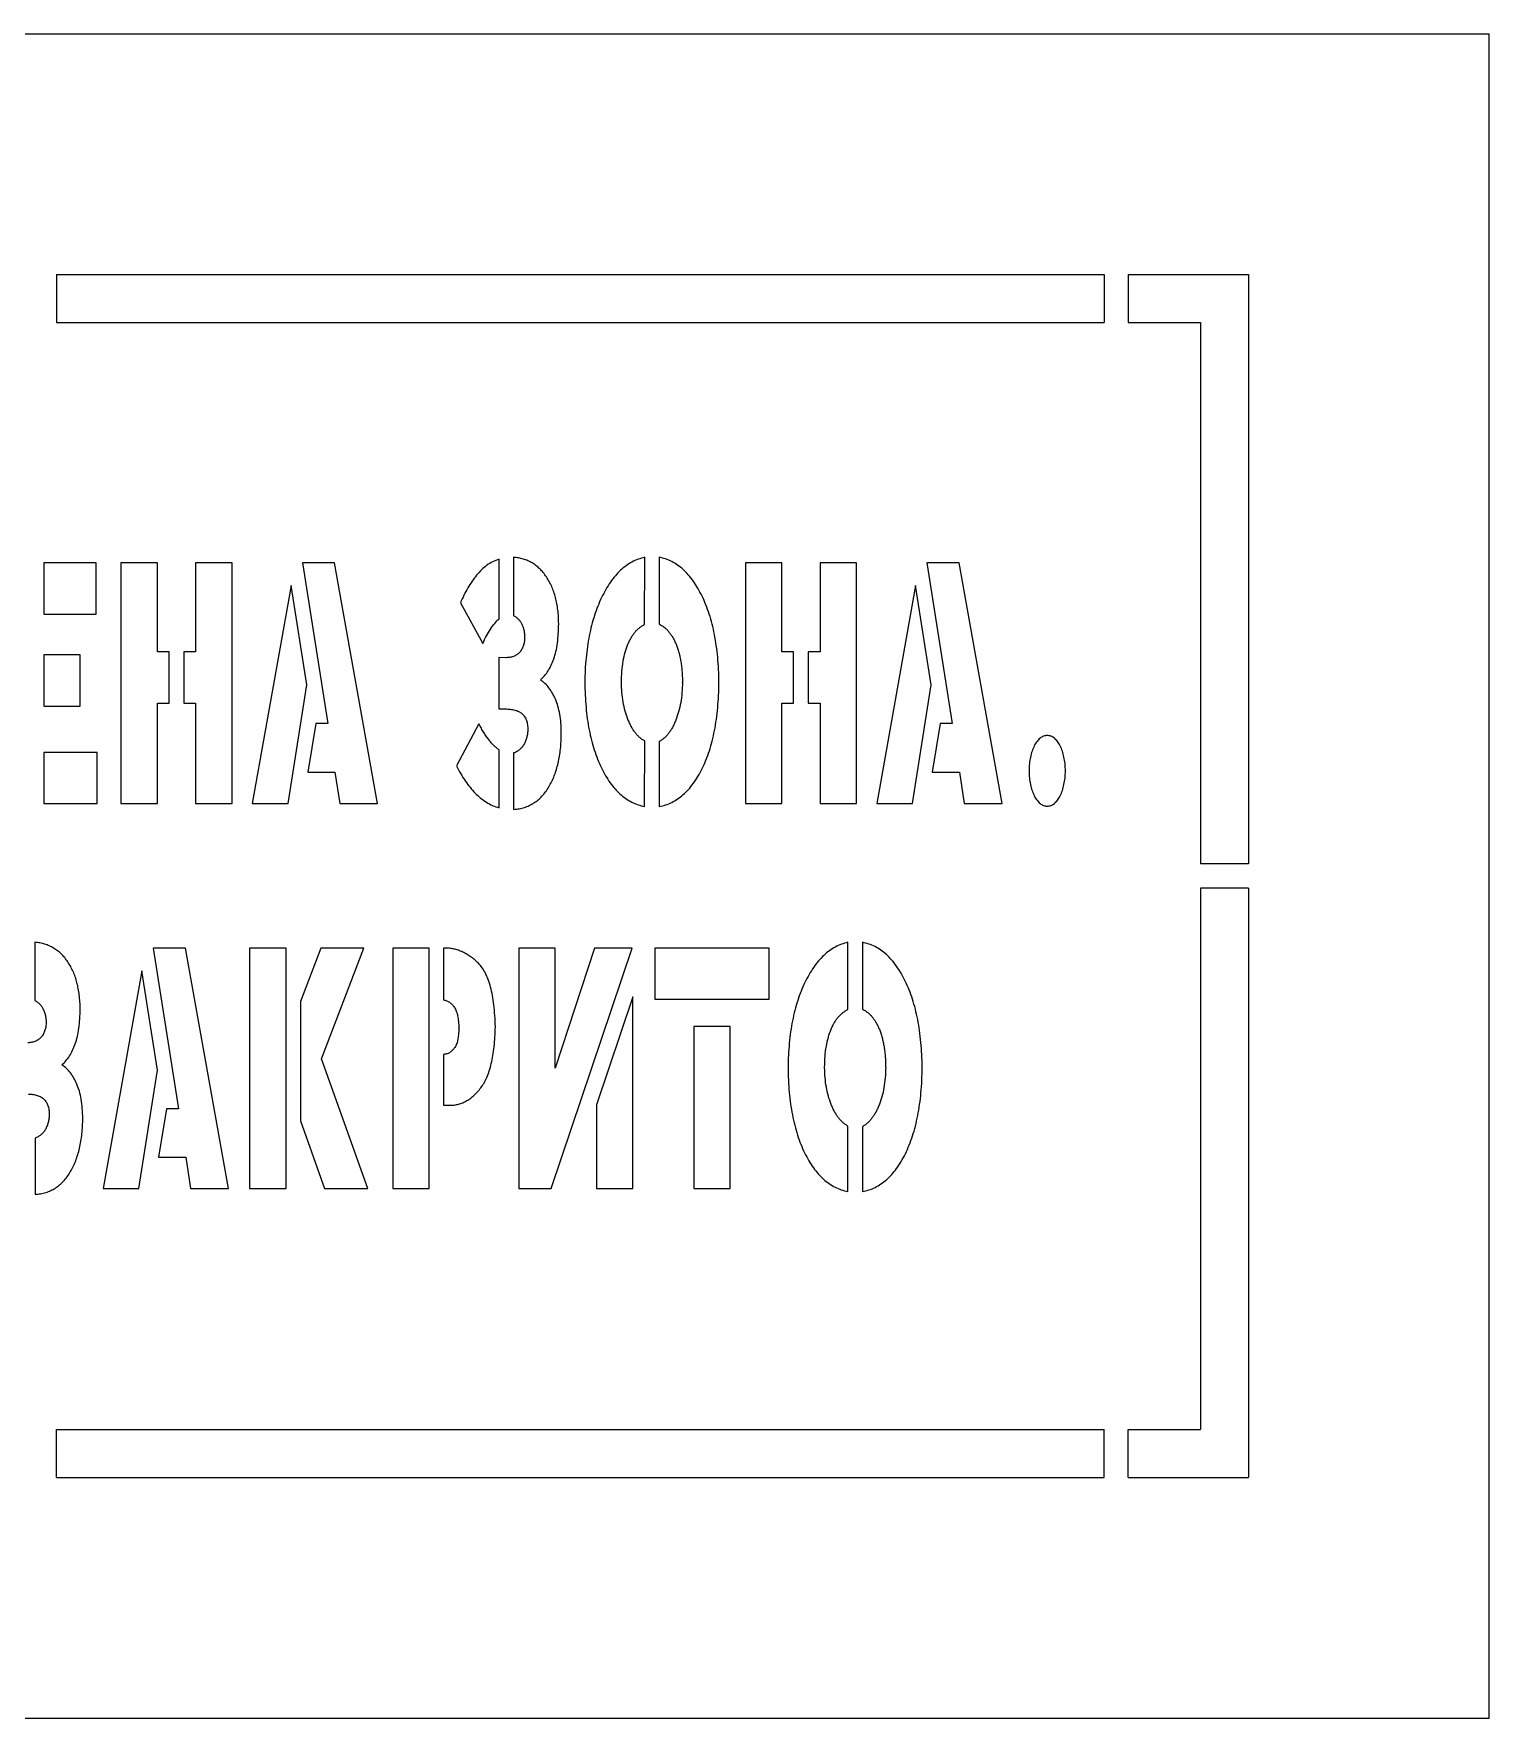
# Model space of a CAD drawing. Header units: millimetres. Extents: x -50 to 550, y -50 to 300.
# Drawn here: x 247.7 to 550, y -50 to 300 of the extents above; entities that cross this region are included whole.
import ezdxf

# ---------------------------------------------------------------- set-up
doc = ezdxf.new("R2010")
doc.units = ezdxf.units.MM

msp = doc.modelspace()

# ---------------------------------------------------------------- linework, layer by layer
at = {"color": 7, "linetype": 'Continuous', "lineweight": 15}
for p, q in [((-50, 300), (550, 300)), ((550, -50), (550, 300)), ((252.5, 250), (252.5, 240)), ((252.5, 250), (470, 250)), ((470, 250), (470, 240)), ((475, 250), (500, 250)), ((475, 250), (475, 240)), ((500, 250), (500, 127.5)), ((252.5, 240), (470, 240)), ((475, 240), (490, 240)), ((490, 240), (490, 127.5)), ((260.71, 190.04), (249.82, 190.04)), ((249.82, 190.04), (249.82, 179.38)), ((260.71, 179.38), (260.71, 190.04)), ((265.85, 190.04), (265.85, 140.04)), ((273.43, 190.04), (265.85, 190.04)), ((273.43, 171.56), (273.43, 190.04)), ((288.92, 190.04), (281.36, 190.04)), ((281.36, 190.04), (281.36, 171.56)), ((288.92, 140.04), (288.92, 190.04)), ((303.54, 190.04), (308.78, 156.65)), ((310.22, 190.04), (303.54, 190.04)), ((319.15, 140.04), (310.22, 190.04)), ((344.36, 178.46), (344.37, 190.84)), ((347.34, 191.22), (347.34, 179.12)), ((374.6, 177.23), (374.61, 191.23)), ((377.61, 191.22), (377.61, 177.3)), ((403.09, 190.04), (395.51, 190.04)), ((395.51, 190.04), (395.51, 140.04)), ((403.09, 171.56), (403.09, 190.04)), ((418.58, 190.04), (411.02, 190.04)), ((411.02, 190.04), (411.02, 171.56)), ((418.58, 140.04), (418.58, 190.04)), ((439.88, 190.04), (433.2, 190.04)), ((433.2, 190.04), (438.43, 156.65)), ((448.81, 140.04), (439.88, 190.04)), ((301.19, 185.33), (293.13, 140.04)), ((304.47, 164.69), (301.19, 185.33)), ((430.85, 185.33), (422.79, 140.04)), ((434.13, 164.69), (430.85, 185.33)), ((249.82, 179.38), (260.71, 179.38)), ((336.33, 181.75), (340.99, 173.33)), ((275.88, 171.56), (273.43, 171.56)), ((275.88, 160.9), (275.88, 171.56)), ((281.36, 171.56), (278.88, 171.56)), ((278.88, 171.56), (278.88, 160.9)), ((405.54, 171.56), (403.09, 171.56)), ((405.54, 160.9), (405.54, 171.56)), ((411.02, 171.56), (408.54, 171.56)), ((408.54, 171.56), (408.54, 160.9)), ((257.4, 170.96), (249.82, 170.96)), ((249.82, 170.96), (249.82, 160.31)), ((257.4, 160.31), (257.4, 170.96)), ((345.89, 170.36), (344.31, 170.37)), ((344.31, 170.37), (344.31, 159.71)), ((300.57, 140.04), (304.47, 164.69)), ((382.44, 165.23), (382.45, 165.24)), ((430.23, 140.04), (434.13, 164.69)), ((249.82, 160.31), (257.4, 160.31)), ((273.43, 140.04), (273.43, 160.9)), ((273.43, 160.9), (275.88, 160.9)), ((278.88, 160.9), (281.36, 160.9)), ((281.36, 160.9), (281.36, 140.04)), ((344.31, 159.71), (345.93, 159.71)), ((403.09, 140.04), (403.09, 160.9)), ((403.09, 160.9), (405.54, 160.9)), ((408.54, 160.9), (411.02, 160.9)), ((411.02, 160.9), (411.02, 140.04)), ((306.33, 156.65), (304.68, 146.59)), ((308.78, 156.65), (306.33, 156.65)), ((340.2, 156.62), (335.51, 147.86)), ((435.99, 156.65), (434.33, 146.59)), ((438.43, 156.65), (435.99, 156.65)), ((249.82, 150.69), (249.82, 140.04)), ((260.91, 150.69), (249.82, 150.69)), ((260.91, 140.04), (260.91, 150.69)), ((344.36, 139.16), (344.37, 151.21)), ((347.4, 150.56), (347.4, 138.84)), ((374.6, 139.43), (374.61, 153.05)), ((377.61, 152.92), (377.61, 139.44)), ((304.68, 146.59), (310.29, 146.59)), ((310.29, 146.59), (311.29, 140.04)), ((434.33, 146.59), (439.95, 146.59)), ((439.95, 146.59), (440.95, 140.04)), ((249.82, 140.04), (260.91, 140.04)), ((265.85, 140.04), (273.43, 140.04)), ((281.36, 140.04), (288.92, 140.04)), ((293.13, 140.04), (300.57, 140.04)), ((311.29, 140.04), (319.15, 140.04)), ((395.51, 140.04), (403.09, 140.04)), ((411.02, 140.04), (418.58, 140.04)), ((422.79, 140.04), (430.23, 140.04)), ((440.95, 140.04), (448.81, 140.04)), ((458.21, 139.5), (458.21, 139.5)), ((500, 127.5), (490, 127.5)), ((490, 122.5), (490, 10)), ((500, 122.5), (490, 122.5)), ((500, 122.5), (500, 0)), ((247.97, 111.22), (247.97, 99.12)), ((279.23, 110.04), (272.54, 110.04)), ((272.54, 110.04), (277.78, 76.65)), ((288.15, 60.04), (279.23, 110.04)), ((292.56, 110.04), (292.56, 60.04)), ((300.14, 110.04), (292.56, 110.04)), ((300.14, 60.04), (300.14, 110.04)), ((307.37, 110.04), (303.17, 98.93)), ((316.26, 110.04), (307.37, 110.04)), ((307.51, 87.04), (316.26, 110.04)), ((329.88, 110.04), (322.31, 110.04)), ((322.31, 110.04), (322.31, 60.04)), ((329.88, 60.04), (329.88, 110.04)), ((332.81, 110.03), (332.81, 99.25)), ((356.05, 110.04), (348.48, 110.04)), ((348.48, 110.04), (348.48, 60.04)), ((355.17, 60.04), (372.04, 110.04)), ((364.16, 110.04), (356.05, 85.1)), ((356.05, 85.1), (356.05, 110.04)), ((372.04, 110.04), (364.16, 110.04)), ((400.45, 110.04), (376.69, 110.04)), ((376.69, 110.04), (376.69, 99.38)), ((400.45, 99.38), (400.45, 110.04)), ((416.81, 97.23), (416.82, 111.23)), ((419.82, 111.22), (419.82, 97.3)), ((270.2, 105.33), (262.13, 60.04)), ((273.47, 84.69), (270.2, 105.33)), ((303.17, 98.93), (303.17, 74.12)), ((372.14, 99.9), (364.58, 77.48)), ((372.14, 60.04), (372.14, 99.9)), ((376.69, 99.38), (400.45, 99.38)), ((336.01, 93.42), (336.02, 93.43)), ((384.79, 93.7), (384.79, 60.04)), ((392.35, 93.7), (384.79, 93.7)), ((392.35, 60.04), (392.35, 93.7)), ((332.81, 87.92), (332.81, 77.37)), ((269.58, 60.04), (273.47, 84.69)), ((317.09, 60.04), (307.51, 87.04)), ((424.65, 85.23), (424.66, 85.24)), ((332.81, 77.37), (333.91, 77.37)), ((364.58, 77.48), (364.58, 60.04)), ((275.33, 76.65), (273.68, 66.59)), ((277.78, 76.65), (275.33, 76.65)), ((303.17, 74.12), (308.1, 60.04)), ((248.02, 70.56), (248.03, 58.84)), ((416.81, 59.43), (416.82, 73.05)), ((419.82, 72.92), (419.82, 59.44)), ((273.68, 66.59), (279.29, 66.59)), ((279.29, 66.59), (280.29, 60.04)), ((262.13, 60.04), (269.58, 60.04)), ((280.29, 60.04), (288.15, 60.04)), ((292.56, 60.04), (300.14, 60.04)), ((308.1, 60.04), (317.09, 60.04)), ((322.31, 60.04), (329.88, 60.04)), ((348.48, 60.04), (355.17, 60.04)), ((364.58, 60.04), (372.14, 60.04)), ((384.79, 60.04), (392.35, 60.04)), ((252.5, 0), (252.5, 10)), ((252.5, 10), (470, 10)), ((470, 0), (470, 10)), ((475, 0), (475, 10)), ((475, 10), (490, 10)), ((252.5, 0), (470, 0)), ((475, 0), (500, 0)), ((-50, -50), (550, -50))]:
    msp.add_line(p, q, dxfattribs=at)
for points, knots in [([(344.37, 190.84), (343.93, 190.67), (343.04, 190.33), (341.82, 189.57), (340.69, 188.63), (339.68, 187.49), (338.75, 186.22), (337.88, 184.83), (337.05, 183.34), (336.58, 182.29), (336.33, 181.75)], [0, 0, 0, 0, 0.113747, 0.227146, 0.343589, 0.464989, 0.590827, 0.722155, 0.858276, 1, 1, 1, 1]), ([(356.75, 177.41), (356.74, 177.9), (356.72, 178.86), (356.59, 180.26), (356.38, 181.58), (356.11, 182.84), (355.75, 184.03), (355.32, 185.14), (354.8, 186.18), (354.22, 187.15), (353.57, 188.03), (352.86, 188.82), (352.08, 189.48), (351.25, 190.05), (350.36, 190.51), (349.4, 190.86), (348.4, 191.11), (347.7, 191.18), (347.34, 191.22)], [0, 0, 0, 0, 0.079642, 0.155543, 0.227938, 0.297612, 0.363916, 0.428846, 0.491258, 0.552518, 0.61197, 0.668669, 0.723697, 0.778058, 0.831912, 0.886104, 0.94207, 1, 1, 1, 1]), ([(374.61, 191.23), (374.15, 191.1), (373.24, 190.85), (371.94, 190.25), (370.72, 189.47), (369.56, 188.52), (368.48, 187.37), (367.46, 186.04), (366.51, 184.53), (365.63, 182.86), (364.85, 181.03), (364.15, 179.1), (363.57, 177.05), (363.07, 174.9), (362.69, 172.63), (362.42, 170.26), (362.22, 167.78), (362.19, 166.09), (362.18, 165.23)], [0, 0, 0, 0, 0.0461864, 0.0920753, 0.1385693, 0.1871386, 0.2380624, 0.2922127, 0.3498659, 0.4114334, 0.476058, 0.5429427, 0.6118761, 0.6835684, 0.758114, 0.8354823, 0.9161735, 1, 1, 1, 1]), ([(390.04, 165.23), (390.01, 166.12), (389.97, 167.86), (389.8, 170.41), (389.51, 172.83), (389.13, 175.14), (388.64, 177.33), (388.04, 179.39), (387.35, 181.33), (386.55, 183.14), (385.67, 184.8), (384.72, 186.28), (383.71, 187.58), (382.62, 188.69), (381.47, 189.62), (380.25, 190.35), (378.96, 190.91), (378.06, 191.12), (377.61, 191.22)], [0, 0, 0, 0, 0.0862973, 0.1688304, 0.2480985, 0.3236104, 0.3959698, 0.4653597, 0.5320437, 0.596319, 0.6571691, 0.7138872, 0.7671602, 0.8170639, 0.8644941, 0.9102165, 0.9550844, 1, 1, 1, 1]), ([(347.34, 179.12), (347.51, 179.03), (347.85, 178.85), (348.3, 178.46), (348.71, 178), (349.04, 177.44), (349.32, 176.82), (349.53, 176.13), (349.65, 175.4), (349.67, 174.9), (349.68, 174.64)], [0, 0, 0, 0, 0.107156, 0.216532, 0.330652, 0.454049, 0.582554, 0.716019, 0.854443, 1, 1, 1, 1]), ([(340.99, 173.33), (341.25, 173.86), (341.73, 174.89), (342.57, 176.27), (343.41, 177.48), (344.05, 178.14), (344.36, 178.46)], [0, 0, 0, 0, 0.287974, 0.549838, 0.786452, 1, 1, 1, 1]), ([(352.98, 165.76), (353.26, 166.04), (353.84, 166.61), (354.59, 167.63), (355.22, 168.82), (355.78, 170.16), (356.21, 171.69), (356.52, 173.42), (356.7, 175.34), (356.73, 176.7), (356.75, 177.41)], [0, 0, 0, 0, 0.094665, 0.194062, 0.299949, 0.414352, 0.539099, 0.67748, 0.831279, 1, 1, 1, 1]), ([(369.77, 165.23), (369.79, 166), (369.83, 167.48), (370.09, 169.58), (370.5, 171.46), (370.99, 172.89), (371.46, 173.9), (371.82, 174.58), (372.23, 175.18), (372.63, 175.74), (373.09, 176.21), (373.56, 176.62), (374.06, 176.97), (374.42, 177.15), (374.6, 177.23)], [0, 0, 0, 0, 0.1703976, 0.3253505, 0.4674047, 0.5967857, 0.6572874, 0.7134936, 0.7669897, 0.8179232, 0.865499, 0.9117339, 0.9561018, 1, 1, 1, 1]), ([(377.61, 177.3), (377.78, 177.22), (378.13, 177.05), (378.62, 176.73), (379.09, 176.34), (379.53, 175.88), (379.94, 175.34), (380.35, 174.74), (380.72, 174.07), (381.06, 173.33), (381.38, 172.53), (381.66, 171.67), (381.89, 170.74), (382.08, 169.75), (382.24, 168.71), (382.35, 167.6), (382.43, 166.44), (382.44, 165.64), (382.44, 165.23)], [0, 0, 0, 0, 0.041844, 0.084239, 0.128796, 0.175126, 0.224681, 0.277293, 0.333496, 0.393022, 0.456124, 0.522804, 0.593139, 0.666206, 0.743506, 0.825118, 0.910588, 1, 1, 1, 1]), ([(349.68, 174.64), (349.67, 174.34), (349.66, 173.77), (349.46, 172.96), (349.16, 172.22), (348.75, 171.57), (348.2, 171.04), (347.52, 170.66), (346.74, 170.41), (346.18, 170.37), (345.89, 170.36)], [0, 0, 0, 0, 0.137553, 0.266551, 0.387046, 0.506085, 0.622588, 0.739092, 0.863399, 1, 1, 1, 1]), ([(357.3, 154.68), (357.28, 155.37), (357.24, 156.69), (357.02, 158.57), (356.64, 160.23), (356.13, 161.7), (355.49, 162.96), (354.77, 164.08), (353.93, 165.02), (353.29, 165.52), (352.98, 165.76)], [0, 0, 0, 0, 0.168335, 0.320239, 0.457984, 0.582012, 0.696002, 0.80267, 0.90306, 1, 1, 1, 1]), ([(362.18, 165.23), (362.19, 164.35), (362.23, 162.62), (362.41, 160.09), (362.67, 157.68), (363.05, 155.4), (363.53, 153.23), (364.13, 151.2), (364.79, 149.27), (365.59, 147.49), (366.45, 145.85), (367.4, 144.39), (368.41, 143.1), (369.5, 142), (370.67, 141.07), (371.91, 140.33), (373.22, 139.77), (374.14, 139.54), (374.6, 139.43)], [0, 0, 0, 0, 0.086074, 0.16868, 0.247336, 0.322593, 0.394623, 0.463371, 0.529583, 0.593196, 0.653646, 0.709948, 0.762987, 0.813331, 0.861213, 0.907819, 0.953846, 1, 1, 1, 1]), ([(374.61, 153.05), (374.43, 153.15), (374.07, 153.35), (373.57, 153.76), (373.1, 154.22), (372.66, 154.75), (372.22, 155.34), (371.84, 156.02), (371.46, 156.75), (371.01, 157.83), (370.51, 159.29), (370.1, 161.16), (369.83, 163.15), (369.79, 164.53), (369.77, 165.23)], [0, 0, 0, 0, 0.04526, 0.091407, 0.140145, 0.190035, 0.243819, 0.300701, 0.360519, 0.424407, 0.558417, 0.69831, 0.844913, 1, 1, 1, 1]), ([(382.45, 165.24), (382.43, 164.51), (382.38, 163.1), (382.12, 161.06), (381.69, 159.15), (381.2, 157.68), (380.74, 156.59), (380.37, 155.85), (379.96, 155.19), (379.55, 154.59), (379.11, 154.06), (378.63, 153.62), (378.14, 153.23), (377.78, 153.02), (377.61, 152.92)], [0, 0, 0, 0, 0.158076, 0.307327, 0.448037, 0.582072, 0.645362, 0.705222, 0.761335, 0.814224, 0.863646, 0.910991, 0.956289, 1, 1, 1, 1]), ([(377.61, 139.44), (378.06, 139.54), (378.97, 139.73), (380.26, 140.28), (381.49, 141), (382.65, 141.9), (383.73, 142.98), (384.75, 144.25), (385.7, 145.7), (386.58, 147.32), (387.37, 149.1), (388.07, 151.02), (388.65, 153.07), (389.14, 155.25), (389.52, 157.56), (389.79, 160), (389.99, 162.57), (390.02, 164.33), (390.04, 165.23)], [0, 0, 0, 0, 0.045199, 0.090393, 0.135974, 0.183441, 0.232883, 0.285403, 0.341568, 0.401575, 0.464855, 0.531213, 0.600191, 0.672814, 0.748602, 0.828425, 0.912186, 1, 1, 1, 1]), ([(345.93, 159.71), (346.27, 159.69), (346.92, 159.66), (347.84, 159.45), (348.62, 159.13), (349.25, 158.64), (349.75, 158.03), (350.1, 157.28), (350.3, 156.41), (350.32, 155.78), (350.33, 155.45)], [0, 0, 0, 0, 0.1476626, 0.2787329, 0.3979135, 0.5081065, 0.6178485, 0.732739, 0.8586261, 1, 1, 1, 1]), ([(344.37, 151.21), (344.18, 151.34), (343.8, 151.62), (343.27, 152.13), (342.73, 152.7), (342.21, 153.34), (341.69, 154.06), (341.18, 154.84), (340.67, 155.7), (340.36, 156.3), (340.2, 156.62)], [0, 0, 0, 0, 0.09971, 0.206787, 0.319594, 0.438622, 0.567269, 0.702935, 0.847076, 1, 1, 1, 1]), ([(350.33, 155.45), (350.32, 155.16), (350.3, 154.6), (350.13, 153.79), (349.89, 153.03), (349.54, 152.33), (349.12, 151.72), (348.61, 151.21), (348.04, 150.81), (347.61, 150.64), (347.4, 150.56)], [0, 0, 0, 0, 0.142659, 0.276855, 0.407556, 0.535576, 0.658726, 0.773464, 0.886835, 1, 1, 1, 1]), ([(347.4, 138.84), (347.79, 138.88), (348.54, 138.94), (349.63, 139.22), (350.66, 139.62), (351.61, 140.15), (352.5, 140.8), (353.31, 141.58), (354.06, 142.48), (354.72, 143.51), (355.33, 144.63), (355.85, 145.84), (356.29, 147.12), (356.65, 148.48), (356.94, 149.92), (357.14, 151.44), (357.27, 153.03), (357.29, 154.12), (357.3, 154.68)], [0, 0, 0, 0, 0.056074, 0.110011, 0.162868, 0.215358, 0.267958, 0.322197, 0.378568, 0.437872, 0.499831, 0.563268, 0.628604, 0.696772, 0.767634, 0.841828, 0.919223, 1, 1, 1, 1]), ([(458.21, 154.21), (457.94, 154.18), (457.41, 154.1), (456.68, 153.64), (456.03, 152.95), (455.48, 152.03), (455.01, 150.93), (454.68, 149.68), (454.47, 148.31), (454.43, 147.35), (454.42, 146.85)], [0, 0, 0, 0, 0.088159, 0.178419, 0.281935, 0.401758, 0.536149, 0.678172, 0.832618, 1, 1, 1, 1]), ([(461.98, 146.85), (461.96, 147.35), (461.93, 148.31), (461.71, 149.68), (461.38, 150.93), (460.93, 152.03), (460.37, 152.94), (459.74, 153.64), (459, 154.1), (458.47, 154.18), (458.21, 154.21)], [0, 0, 0, 0, 0.16757, 0.322189, 0.464372, 0.598507, 0.718465, 0.821381, 0.911743, 1, 1, 1, 1]), ([(335.51, 147.86), (335.8, 147.32), (336.36, 146.25), (337.32, 144.78), (338.32, 143.43), (339.38, 142.23), (340.51, 141.17), (341.72, 140.31), (343, 139.62), (343.91, 139.31), (344.36, 139.16)], [0, 0, 0, 0, 0.144712, 0.281984, 0.41337, 0.539029, 0.659377, 0.77503, 0.887998, 1, 1, 1, 1]), ([(454.42, 146.85), (454.43, 146.35), (454.47, 145.39), (454.68, 144.02), (455.01, 142.77), (455.48, 141.68), (456.03, 140.75), (456.68, 140.07), (457.41, 139.6), (457.94, 139.53), (458.21, 139.5)], [0, 0, 0, 0, 0.166591, 0.321263, 0.463495, 0.598083, 0.718083, 0.821003, 0.911926, 1, 1, 1, 1]), ([(458.21, 139.5), (458.47, 139.53), (459.01, 139.6), (459.73, 140.07), (460.37, 140.76), (460.92, 141.67), (461.38, 142.77), (461.71, 144.02), (461.93, 145.39), (461.96, 146.35), (461.98, 146.85)], [0, 0, 0, 0, 0.087434, 0.178533, 0.28093, 0.401162, 0.535605, 0.678113, 0.833086, 1, 1, 1, 1]), ([(257.38, 97.41), (257.37, 97.9), (257.35, 98.86), (257.21, 100.26), (257.01, 101.58), (256.73, 102.84), (256.38, 104.03), (255.94, 105.14), (255.43, 106.18), (254.84, 107.15), (254.2, 108.03), (253.49, 108.82), (252.7, 109.48), (251.88, 110.05), (250.98, 110.51), (250.03, 110.86), (249.02, 111.11), (248.32, 111.18), (247.97, 111.22)], [0, 0, 0, 0, 0.079642, 0.155543, 0.227938, 0.297612, 0.363916, 0.428846, 0.491258, 0.552518, 0.61197, 0.668669, 0.723697, 0.778058, 0.831912, 0.886104, 0.94207, 1, 1, 1, 1]), ([(343.6, 93.68), (343.57, 94.47), (343.52, 95.99), (343.32, 98.15), (343.04, 100.12), (342.66, 101.88), (342.17, 103.43), (341.59, 104.78), (340.92, 105.93), (340.12, 106.86), (339.27, 107.63), (338.41, 108.3), (337.53, 108.85), (336.63, 109.32), (335.7, 109.65), (334.76, 109.9), (333.79, 110.03), (333.14, 110.03), (332.81, 110.03)], [0, 0, 0, 0, 0.107175, 0.205796, 0.295282, 0.376488, 0.449947, 0.515651, 0.575585, 0.630317, 0.681928, 0.730917, 0.777702, 0.823514, 0.867526, 0.911491, 0.955729, 1, 1, 1, 1]), ([(416.82, 111.23), (416.36, 111.1), (415.45, 110.85), (414.15, 110.25), (412.93, 109.47), (411.77, 108.52), (410.68, 107.37), (409.67, 106.04), (408.72, 104.53), (407.84, 102.86), (407.06, 101.03), (406.35, 99.1), (405.77, 97.05), (405.27, 94.9), (404.9, 92.63), (404.62, 90.26), (404.43, 87.78), (404.4, 86.09), (404.38, 85.23)], [0, 0, 0, 0, 0.0461864, 0.0920753, 0.1385693, 0.1871386, 0.2380624, 0.2922127, 0.3498659, 0.4114334, 0.476058, 0.5429427, 0.6118761, 0.6835684, 0.758114, 0.8354823, 0.9161735, 1, 1, 1, 1]), ([(432.24, 85.23), (432.22, 86.12), (432.18, 87.86), (432, 90.41), (431.71, 92.83), (431.34, 95.14), (430.84, 97.33), (430.25, 99.39), (429.55, 101.33), (428.76, 103.14), (427.88, 104.8), (426.93, 106.28), (425.92, 107.58), (424.83, 108.69), (423.68, 109.62), (422.46, 110.35), (421.17, 110.91), (420.27, 111.12), (419.82, 111.22)], [0, 0, 0, 0, 0.086297, 0.16883, 0.248098, 0.32361, 0.39597, 0.46536, 0.532044, 0.596319, 0.657169, 0.713887, 0.76716, 0.817064, 0.864494, 0.910216, 0.955084, 1, 1, 1, 1]), ([(247.97, 99.12), (248.14, 99.03), (248.48, 98.85), (248.92, 98.46), (249.33, 98), (249.67, 97.44), (249.95, 96.82), (250.15, 96.13), (250.28, 95.4), (250.3, 94.9), (250.31, 94.64)], [0, 0, 0, 0, 0.107156, 0.216532, 0.330652, 0.454049, 0.582554, 0.716019, 0.854443, 1, 1, 1, 1]), ([(332.81, 99.25), (333.04, 99.2), (333.48, 99.09), (334.09, 98.77), (334.64, 98.3), (335.12, 97.69), (335.52, 96.9), (335.8, 95.92), (335.97, 94.74), (335.99, 93.88), (336.01, 93.42)], [0, 0, 0, 0, 0.094293, 0.186667, 0.28407, 0.389053, 0.507242, 0.646459, 0.809926, 1, 1, 1, 1]), ([(250.31, 94.64), (250.3, 94.34), (250.28, 93.77), (250.09, 92.96), (249.79, 92.22), (249.37, 91.57), (248.83, 91.04), (248.15, 90.66), (247.37, 90.41), (246.81, 90.37), (246.51, 90.36)], [0, 0, 0, 0, 0.137553, 0.266551, 0.387046, 0.506085, 0.622588, 0.739092, 0.863399, 1, 1, 1, 1]), ([(253.6, 85.76), (253.89, 86.04), (254.47, 86.61), (255.22, 87.63), (255.84, 88.82), (256.4, 90.16), (256.84, 91.69), (257.15, 93.42), (257.33, 95.34), (257.36, 96.7), (257.38, 97.41)], [0, 0, 0, 0, 0.094665, 0.194062, 0.299949, 0.414352, 0.539099, 0.67748, 0.831279, 1, 1, 1, 1]), ([(411.97, 85.23), (411.99, 86), (412.03, 87.48), (412.3, 89.58), (412.71, 91.46), (413.19, 92.89), (413.66, 93.9), (414.02, 94.58), (414.43, 95.18), (414.84, 95.74), (415.3, 96.21), (415.77, 96.62), (416.26, 96.97), (416.63, 97.15), (416.81, 97.23)], [0, 0, 0, 0, 0.170398, 0.325351, 0.467405, 0.596786, 0.657287, 0.713494, 0.76699, 0.817923, 0.865499, 0.911734, 0.956102, 1, 1, 1, 1]), ([(419.82, 97.3), (419.99, 97.22), (420.34, 97.05), (420.83, 96.73), (421.29, 96.34), (421.73, 95.88), (422.15, 95.34), (422.55, 94.74), (422.92, 94.07), (423.27, 93.33), (423.58, 92.53), (423.86, 91.67), (424.09, 90.74), (424.29, 89.75), (424.45, 88.71), (424.55, 87.6), (424.63, 86.44), (424.64, 85.64), (424.65, 85.23)], [0, 0, 0, 0, 0.041844, 0.084239, 0.128796, 0.175126, 0.224681, 0.277293, 0.333496, 0.393022, 0.456124, 0.522804, 0.593139, 0.666206, 0.743506, 0.825118, 0.910588, 1, 1, 1, 1]), ([(336.02, 93.43), (336, 92.96), (335.97, 92.09), (335.8, 90.91), (335.53, 89.95), (335.12, 89.21), (334.62, 88.68), (334.08, 88.27), (333.47, 88), (333.03, 87.95), (332.81, 87.92)], [0, 0, 0, 0, 0.198716, 0.366621, 0.505834, 0.620896, 0.721593, 0.814888, 0.906417, 1, 1, 1, 1]), ([(333.91, 77.37), (334.22, 77.37), (334.84, 77.37), (335.75, 77.53), (336.63, 77.8), (337.49, 78.2), (338.31, 78.72), (339.1, 79.35), (339.86, 80.11), (340.6, 80.98), (341.28, 82.01), (341.88, 83.19), (342.37, 84.54), (342.79, 86.05), (343.12, 87.73), (343.37, 89.57), (343.54, 91.57), (343.58, 92.96), (343.6, 93.68)], [0, 0, 0, 0, 0.043951, 0.087276, 0.130628, 0.174797, 0.22053, 0.268501, 0.318673, 0.372785, 0.430355, 0.492635, 0.560411, 0.634507, 0.714971, 0.8026, 0.897681, 1, 1, 1, 1]), ([(257.92, 74.68), (257.9, 75.37), (257.86, 76.69), (257.65, 78.57), (257.27, 80.23), (256.76, 81.7), (256.12, 82.96), (255.4, 84.08), (254.56, 85.02), (253.92, 85.52), (253.6, 85.76)], [0, 0, 0, 0, 0.168335, 0.320239, 0.457984, 0.582012, 0.696002, 0.80267, 0.90306, 1, 1, 1, 1]), ([(404.38, 85.23), (404.4, 84.35), (404.43, 82.62), (404.61, 80.09), (404.88, 77.68), (405.26, 75.4), (405.74, 73.23), (406.33, 71.2), (407, 69.27), (407.79, 67.49), (408.66, 65.85), (409.6, 64.39), (410.62, 63.1), (411.71, 62), (412.88, 61.07), (414.11, 60.33), (415.43, 59.77), (416.35, 59.54), (416.81, 59.43)], [0, 0, 0, 0, 0.0860745, 0.1686801, 0.2473357, 0.3225928, 0.3946231, 0.4633708, 0.529583, 0.5931965, 0.6536457, 0.709948, 0.7629874, 0.8133306, 0.8612134, 0.9078189, 0.9538457, 1, 1, 1, 1]), ([(416.82, 73.05), (416.64, 73.15), (416.27, 73.35), (415.78, 73.76), (415.3, 74.22), (414.86, 74.75), (414.43, 75.34), (414.05, 76.02), (413.67, 76.75), (413.21, 77.83), (412.71, 79.29), (412.3, 81.16), (412.04, 83.15), (411.99, 84.53), (411.97, 85.23)], [0, 0, 0, 0, 0.04526, 0.091407, 0.140145, 0.190035, 0.243819, 0.300701, 0.360519, 0.424407, 0.558417, 0.69831, 0.844913, 1, 1, 1, 1]), ([(424.66, 85.24), (424.63, 84.51), (424.58, 83.1), (424.33, 81.06), (423.9, 79.15), (423.41, 77.68), (422.94, 76.59), (422.57, 75.85), (422.17, 75.19), (421.75, 74.59), (421.31, 74.06), (420.83, 73.62), (420.34, 73.23), (419.99, 73.02), (419.82, 72.92)], [0, 0, 0, 0, 0.1580763, 0.3073275, 0.4480366, 0.5820725, 0.6453616, 0.7052218, 0.7613347, 0.8142235, 0.8636463, 0.9109911, 0.9562888, 1, 1, 1, 1]), ([(419.82, 59.44), (420.27, 59.54), (421.18, 59.73), (422.47, 60.28), (423.7, 61), (424.85, 61.9), (425.94, 62.98), (426.96, 64.25), (427.9, 65.7), (428.79, 67.32), (429.57, 69.1), (430.27, 71.02), (430.85, 73.07), (431.35, 75.25), (431.73, 77.56), (432, 80), (432.19, 82.57), (432.23, 84.33), (432.24, 85.23)], [0, 0, 0, 0, 0.045199, 0.090393, 0.135974, 0.183441, 0.232883, 0.285403, 0.341568, 0.401575, 0.464855, 0.531213, 0.600191, 0.672814, 0.748602, 0.828425, 0.912186, 1, 1, 1, 1]), ([(246.56, 79.71), (246.9, 79.69), (247.55, 79.66), (248.46, 79.45), (249.24, 79.13), (249.88, 78.64), (250.38, 78.03), (250.72, 77.28), (250.93, 76.41), (250.95, 75.78), (250.96, 75.45)], [0, 0, 0, 0, 0.147663, 0.278733, 0.397914, 0.508106, 0.617848, 0.732739, 0.858626, 1, 1, 1, 1]), ([(250.96, 75.45), (250.95, 75.16), (250.93, 74.6), (250.76, 73.79), (250.51, 73.03), (250.17, 72.33), (249.75, 71.72), (249.24, 71.21), (248.67, 70.81), (248.24, 70.64), (248.02, 70.56)], [0, 0, 0, 0, 0.142659, 0.276855, 0.407556, 0.535576, 0.658726, 0.773464, 0.886835, 1, 1, 1, 1]), ([(248.03, 58.84), (248.41, 58.88), (249.17, 58.94), (250.26, 59.22), (251.28, 59.62), (252.24, 60.15), (253.12, 60.8), (253.94, 61.58), (254.69, 62.48), (255.35, 63.51), (255.95, 64.63), (256.47, 65.84), (256.91, 67.12), (257.27, 68.48), (257.56, 69.92), (257.76, 71.44), (257.9, 73.03), (257.92, 74.12), (257.92, 74.68)], [0, 0, 0, 0, 0.056074, 0.110011, 0.162868, 0.215358, 0.267958, 0.322197, 0.378568, 0.437872, 0.499831, 0.563268, 0.628604, 0.696772, 0.767634, 0.841828, 0.919223, 1, 1, 1, 1])]:
    msp.add_open_spline(points, degree=3, knots=knots, dxfattribs=at)

doc.saveas('drawing.dxf')
